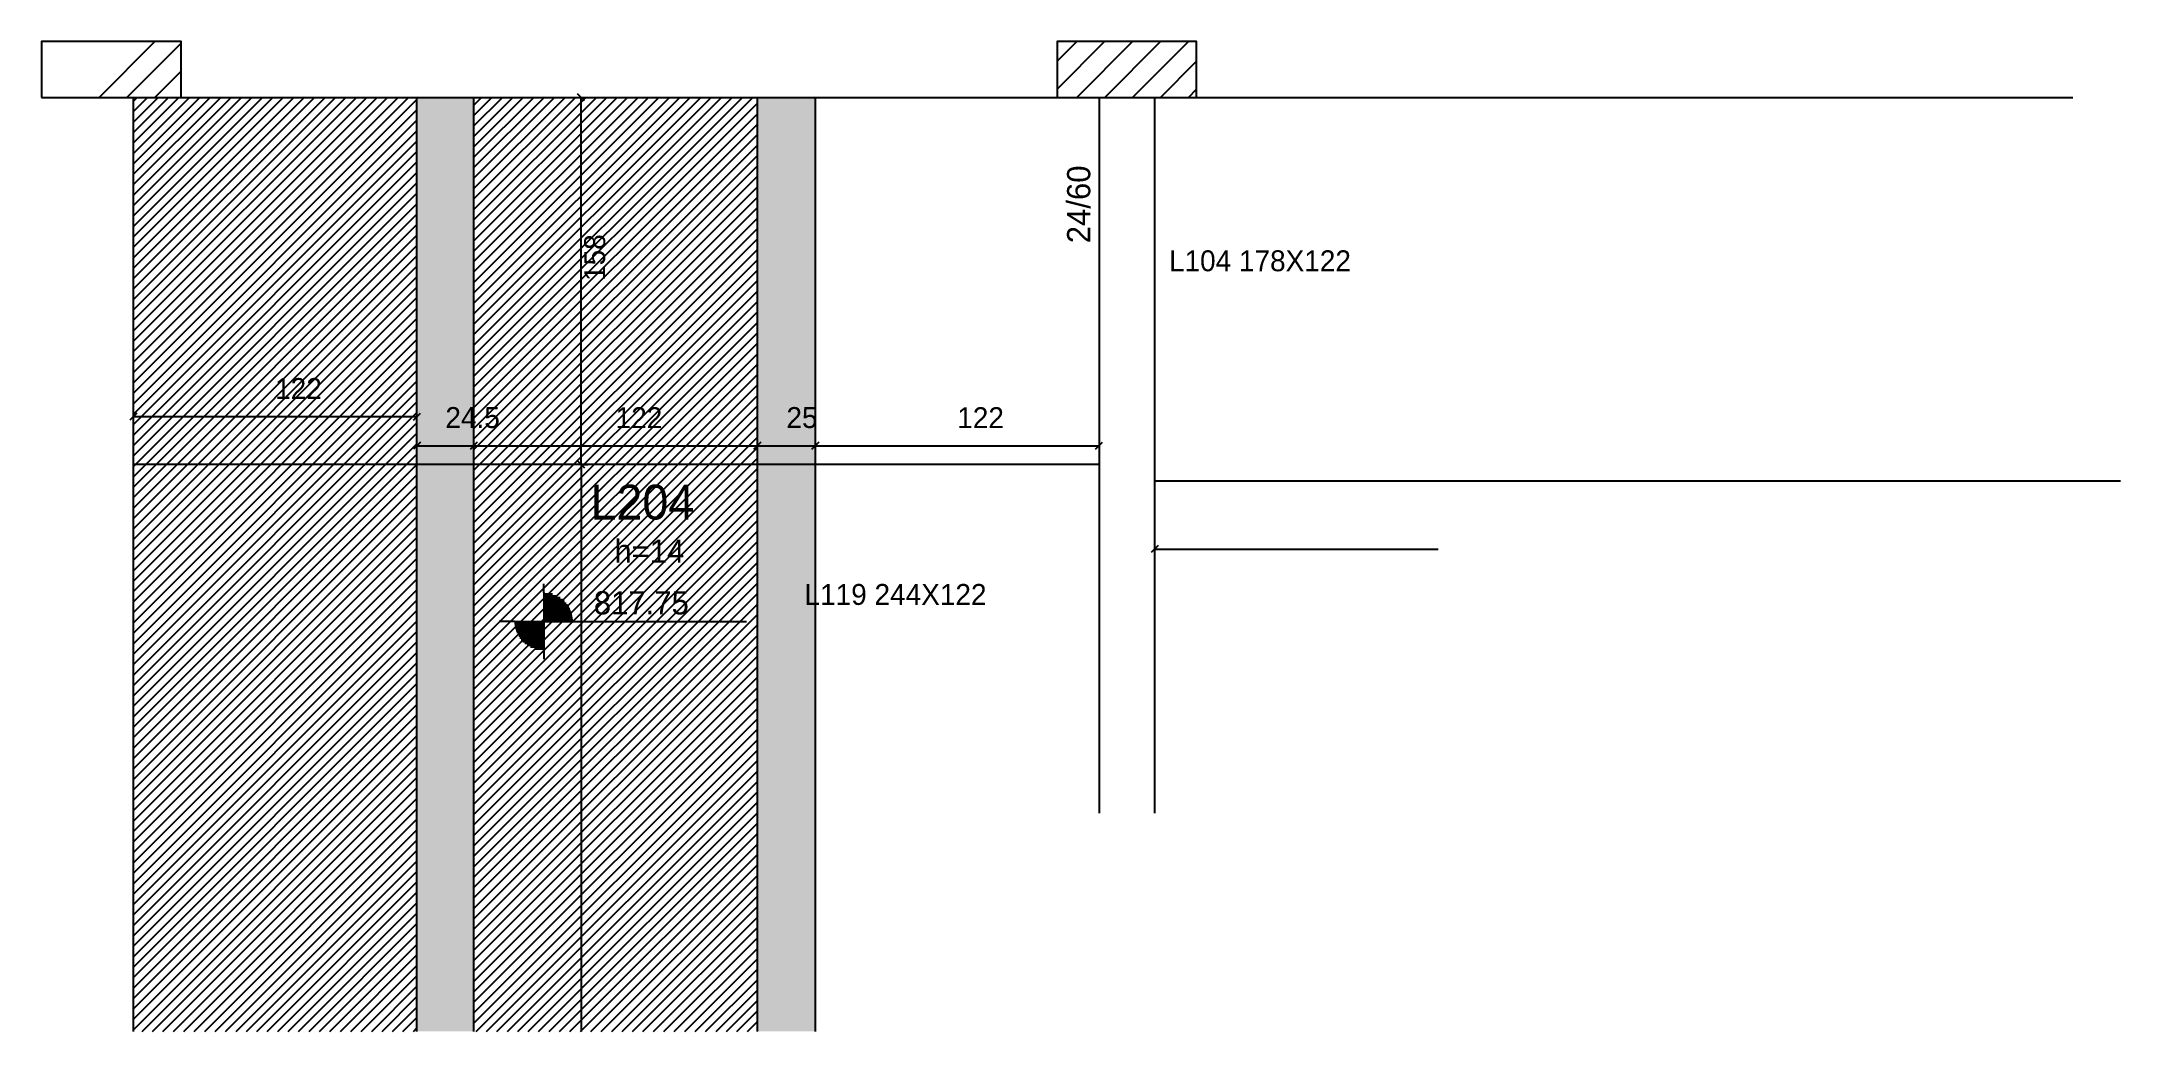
# Model space of a CAD drawing. Header units: metres. Extents: x 4465 to 5359, y 2479 to 2905.
import ezdxf

# ---------------------------------------------------------------- set-up
doc = ezdxf.new("R2010")
doc.units = ezdxf.units.M
for name, color, linetype in [('3', 7, 'Continuous'), ('4', 7, 'Continuous'), ('7', 7, 'Continuous'), ('AUX00', 7, 'Continuous'), ('Hachura', 7, 'Continuous'), ('Painéis', 7, 'Continuous'), ('REAPROVEITAMENTO', 7, 'Continuous')]:
    doc.layers.add(name, color=color, linetype=linetype)

msp = doc.modelspace()

# ---------------------------------------------------------------- hatches: boundary and pattern name
at = {"layer": 'Hachura'}
h = msp.add_hatch(color=7, dxfattribs=at)
h.dxf.hatch_style = 1
h.paths.add_polyline_path([(4650.86, 2880.58), (4626.36, 2880.58), (4626.36, 2478.58), (4650.86, 2478.58), (4650.86, 2880.58)])
h = msp.add_hatch(color=7, dxfattribs=at)
h.dxf.hatch_style = 1
h.paths.add_polyline_path([(4797.86, 2880.58), (4772.86, 2880.58), (4772.86, 2478.58), (4797.86, 2478.58), (4797.86, 2880.58)])
at = {"layer": 'REAPROVEITAMENTO'}
h = msp.add_hatch(dxfattribs=at)
h.set_pattern_fill('ANSI31')
h.paths.add_polyline_path([(4626.36, 2880.58), (4504.36, 2880.58), (4504.36, 2478.58), (4626.36, 2478.58), (4626.36, 2880.58)])
h = msp.add_hatch(dxfattribs=at)
h.set_pattern_fill('ANSI31')
h.paths.add_polyline_path([(4772.86, 2880.58), (4650.86, 2880.58), (4650.86, 2478.58), (4772.86, 2478.58), (4772.86, 2880.58)])

# ---------------------------------------------------------------- linework, layer by layer
at = {"layer": '3', "color": 3, "lineweight": 25}
for p, q in [((4489.57, 2880.58), (4513.57, 2904.58)), ((4501.59, 2880.58), (4524.86, 2903.86)), ((4901.86, 2884.17), (4922.28, 2904.58)), ((4901.86, 2896.19), (4910.26, 2904.58)), ((4910.3, 2880.58), (4934.3, 2904.58)), ((4922.32, 2880.58), (4946.32, 2904.58)), ((4934.34, 2880.58), (4958.34, 2904.58)), ((4513.61, 2880.58), (4524.86, 2891.83)), ((4946.36, 2880.58), (4961.86, 2896.08)), ((4958.38, 2880.58), (4961.86, 2884.06)), ((4680.92, 2667.49), (4680.92, 2671.25)), ((4680.92, 2667.49), (4680.92, 2642.49)), ((4680.92, 2666.89), (4684.77, 2666.89)), ((4680.92, 2666.09), (4686.67, 2666.09)), ((4680.92, 2665.3), (4687.99, 2665.3)), ((4680.92, 2664.51), (4689.02, 2664.51)), ((4680.92, 2663.72), (4689.87, 2663.72)), ((4680.92, 2662.92), (4690.58, 2662.92)), ((4680.92, 2662.13), (4691.18, 2662.13)), ((4680.92, 2661.34), (4691.69, 2661.34)), ((4680.92, 2660.54), (4692.12, 2660.54)), ((4680.92, 2659.75), (4692.48, 2659.75)), ((4680.92, 2658.96), (4692.77, 2658.96)), ((4680.92, 2658.17), (4693.01, 2658.17)), ((4680.92, 2657.37), (4693.19, 2657.37)), ((4668.42, 2654.99), (4661.78, 2654.99)), ((4668.42, 2654.99), (4693.42, 2654.99)), ((4680.92, 2654.2), (4668.42, 2654.2)), ((4680.92, 2653.41), (4668.52, 2653.41)), ((4680.92, 2652.62), (4668.65, 2652.62)), ((4680.92, 2651.82), (4668.83, 2651.82)), ((4680.92, 2651.03), (4669.06, 2651.03)), ((4680.92, 2650.24), (4669.36, 2650.24)), ((4680.92, 2649.44), (4669.72, 2649.44)), ((4680.92, 2648.65), (4670.15, 2648.65)), ((4680.92, 2647.86), (4670.65, 2647.86)), ((4680.92, 2656.58), (4693.32, 2656.58)), ((4680.92, 2655.79), (4693.42, 2655.79)), ((4693.42, 2654.99), (4768.2, 2654.99)), ((4680.92, 2647.07), (4671.25, 2647.07)), ((4680.92, 2646.27), (4671.96, 2646.27)), ((4680.92, 2645.48), (4672.81, 2645.48)), ((4680.92, 2644.69), (4673.85, 2644.69)), ((4680.92, 2643.89), (4675.17, 2643.89)), ((4680.92, 2643.1), (4677.07, 2643.1)), ((4680.92, 2642.49), (4680.92, 2638.81))]:
    msp.add_line(p, q, dxfattribs=at)
for points in [[(4504.36, 2478.58), (4504.36, 2880.58)], [(4524.86, 2880.58), (4901.86, 2880.58)], [(4919.86, 2880.58), (4919.86, 2572.58)], [(4943.86, 2572.58), (4943.86, 2880.58)], [(4961.86, 2880.58), (5338.86, 2880.58)]]:
    msp.add_lwpolyline(points, dxfattribs=at)
at = {"layer": '7', "color": 7, "lineweight": 25}
for points in [[(4464.86, 2880.58), (4524.86, 2880.58), (4524.86, 2904.58), (4464.86, 2904.58), (4464.86, 2880.58)], [(4901.86, 2880.58), (4961.86, 2880.58), (4961.86, 2904.58), (4901.86, 2904.58), (4901.86, 2880.58)]]:
    msp.add_lwpolyline(points, dxfattribs=at)
at = {"layer": 'Painéis', "color": 200, "lineweight": 25}
for p, q in [((4626.36, 2478.58), (4626.36, 2880.58)), ((4650.86, 2478.58), (4650.86, 2880.58)), ((4772.86, 2478.58), (4772.86, 2880.58)), ((4797.86, 2478.58), (4797.86, 2880.58)), ((4919.86, 2722.58), (4504.36, 2722.58)), ((4943.86, 2715.58), (5359.36, 2715.58))]:
    msp.add_line(p, q, dxfattribs=at)
at = {"layer": 'Painéis', "color": 0, "lineweight": 25}
for p, q in [((4698.48, 2879.08), (4695.48, 2882.08)), ((4505.86, 2744.71), (4502.86, 2741.71)), ((4624.86, 2741.71), (4627.86, 2744.71)), ((4627.86, 2732.17), (4624.86, 2729.17)), ((4649.36, 2729.17), (4652.36, 2732.17)), ((4652.36, 2732.17), (4649.36, 2729.17)), ((4771.36, 2729.17), (4774.36, 2732.17)), ((4774.36, 2732.17), (4771.36, 2729.17)), ((4796.36, 2729.17), (4799.36, 2732.17)), ((4799.36, 2732.17), (4796.36, 2729.17)), ((4918.36, 2729.17), (4921.36, 2732.17)), ((4695.48, 2724.08), (4698.48, 2721.08)), ((4698.48, 2721.08), (4695.48, 2724.08)), ((4945.36, 2687.68), (4942.36, 2684.68))]:
    msp.add_line(p, q, dxfattribs=at)
at = {"layer": 'Painéis', "color": 4, "lineweight": 25}
for p, q in [((4696.98, 2722.58), (4696.98, 2880.58)), ((4697.26, 2880.58), (4699.98, 2880.58)), ((4626.36, 2733.67), (4626.36, 2746.21)), ((4504.36, 2743.21), (4626.36, 2743.21)), ((4919.86, 2740.21), (4919.86, 2727.67)), ((4626.36, 2730.67), (4650.86, 2730.67)), ((4650.86, 2730.67), (4772.86, 2730.67)), ((4772.86, 2730.67), (4797.86, 2730.67)), ((4797.86, 2730.67), (4919.86, 2730.67)), ((4696.98, 2722.58), (4696.98, 2478.58)), ((4697.26, 2722.58), (4699.98, 2722.58)), ((4943.86, 2686.18), (5065.86, 2686.18))]:
    msp.add_line(p, q, dxfattribs=at)

# ---------------------------------------------------------------- texts
at = {"layer": '3', "color": 3, "lineweight": 25}
msp.add_text('24/60', height=10, rotation=90, dxfattribs=at).set_placement((4916.11, 2817.79))
for s, p in [('h=14', (4711.32, 2680.29)), ('817.75', (4702.48, 2658.05))]:
    msp.add_text(s, height=10, dxfattribs=at).set_placement(p)
at = {"layer": '4', "color": 4, "lineweight": 25}
msp.add_text('L204', height=15, dxfattribs=at).set_placement((4701.08, 2698.88))
at = {"layer": 'AUX00', "color": 7, "lineweight": 25}
for s, p in [('L104^J178X122', (4949.96, 2805.74)), ('L119^J244X122', (4793.15, 2662.15))]:
    msp.add_text(s, height=9, dxfattribs=at).set_placement(p)
at = {"layer": 'Painéis', "color": 240, "lineweight": 25}
msp.add_text('158', height=9, rotation=90, dxfattribs=at).set_placement((4707.36, 2801.58))
for s, p in [('122', (4565.36, 2750.76)), ('24.5', (4638.61, 2738.27)), ('122', (4711.86, 2738.22)), ('25', (4785.36, 2738.27)), ('122', (4858.86, 2738.22))]:
    msp.add_text(s, height=9, dxfattribs=at).set_placement(p)

doc.saveas('drawing.dxf')
